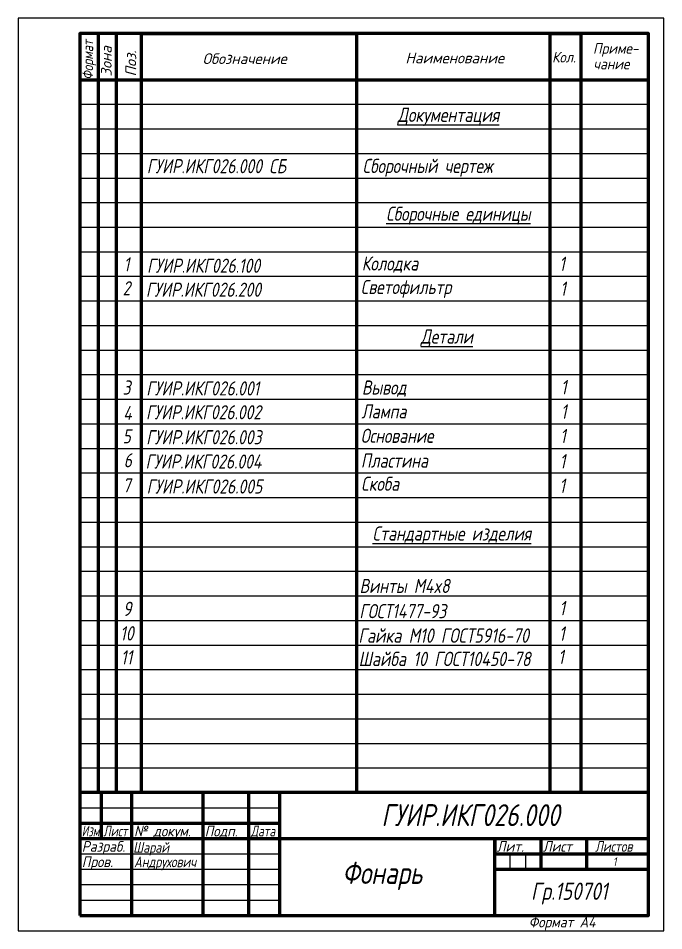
# Model space of a CAD drawing. Header units: millimetres. Extents: x 10 to 1070, y 0 to 297.
# Drawn here: x 860 to 1070, y 0 to 297 of the extents above; entities that cross this region are included whole.
import ezdxf

# ---------------------------------------------------------------- set-up
doc = ezdxf.new("R2010")
doc.units = ezdxf.units.MM
doc.header["$LTSCALE"] = 0.5
doc.layers.get('0').update_dxf_attribs({"linetype": 'CONTINUOUS', "lineweight": 60})
doc.layers.add('3-размеры', color=6, linetype='CONTINUOUS')
doc.styles.get("Standard").update_dxf_attribs({"font": 'ISOCPEUI.TTF', "width": 0.8})

msp = doc.modelspace()

# ---------------------------------------------------------------- linework, layer by layer
at = {"color": 7, "linetype": 'Continuous'}
for p, q in [((879.98, 292), (879.98, 277)), ((899.98, 292), (969.98, 292)), ((1032.98, 292), (1042.98, 292)), ((879.98, 35), (944.98, 35)), ((879.98, 30), (944.98, 30)), ((1014.98, 30), (1014.98, 25)), ((879.98, 5), (1064.98, 5))]:
    msp.add_line(p, q, dxfattribs=at)
at = {"color": 7, "linetype": 'Continuous', "lineweight": 60}
for p, q in [((885.98, 292), (885.98, 45)), ((891.98, 45), (891.98, 292)), ((899.98, 292), (899.98, 45)), ((969.98, 292), (969.98, 45)), ((1032.98, 45), (1032.98, 292)), ((1042.98, 292), (1042.98, 45)), ((879.98, 277), (1064.98, 277)), ((1064.98, 45), (879.98, 45)), ((886.98, 45), (886.98, 30)), ((896.98, 5), (896.98, 45)), ((919.98, 45), (919.98, 5)), ((934.98, 5), (934.98, 45)), ((944.98, 45), (944.98, 5)), ((879.98, 35), (944.98, 35)), ((879.98, 30), (944.98, 30)), ((944.98, 30), (1064.98, 30)), ((1014.98, 5), (1014.98, 30)), ((1029.98, 30), (1029.98, 20)), ((1044.98, 20), (1044.98, 30)), ((1014.98, 25), (1064.98, 25)), ((1014.98, 20), (1064.98, 20)), ((1014.98, 5), (1064.98, 5))]:
    msp.add_line(p, q, dxfattribs=at)
at = {"color": 7, "linetype": 'Continuous', "lineweight": -3}
for p, q in [((879.98, 269), (1064.98, 269)), ((879.98, 261), (1064.98, 261)), ((879.98, 253), (1064.98, 253)), ((879.98, 245), (1064.98, 245)), ((879.98, 237), (1064.98, 237)), ((879.98, 229), (1064.98, 229)), ((879.98, 221), (1064.98, 221)), ((879.98, 213), (1064.98, 213)), ((879.98, 205), (1064.98, 205)), ((879.98, 197), (1064.98, 197)), ((879.98, 189), (1064.98, 189)), ((879.98, 181), (1064.98, 181)), ((879.98, 173), (1064.98, 173)), ((879.98, 165), (1064.98, 165)), ((879.98, 157), (1064.98, 157)), ((879.98, 149), (1064.98, 149)), ((879.98, 141), (1064.98, 141)), ((879.98, 133), (1064.98, 133)), ((879.98, 125), (1064.98, 125)), ((879.98, 117), (1064.98, 117)), ((879.98, 109), (1064.98, 109)), ((879.98, 101), (1064.98, 101)), ((879.98, 93), (1064.98, 93)), ((879.98, 85), (1064.98, 85)), ((879.98, 77), (1064.98, 77)), ((879.98, 69), (1064.98, 69)), ((879.98, 61), (1064.98, 61)), ((879.98, 53), (1064.98, 53)), ((879.98, 40), (944.98, 40)), ((879.98, 25), (944.98, 25)), ((1019.98, 20), (1019.98, 25)), ((1024.98, 25), (1024.98, 20)), ((879.98, 20), (944.98, 20)), ((879.98, 15), (944.98, 15)), ((879.98, 10), (944.98, 10))]:
    msp.add_line(p, q, dxfattribs=at)
at = {"color": 7, "linetype": 'Continuous', "lineweight": 60}
msp.add_lwpolyline([(879.98, 5), (1064.98, 5), (1064.98, 292), (879.98, 292)], close=True, dxfattribs=at)
at = {"layer": '3-размеры', "color": 0}
msp.add_lwpolyline([(859.98, 0), (1069.98, 0), (1069.98, 297), (859.98, 297)], close=True, dxfattribs=at)

# ---------------------------------------------------------------- texts
at = {"color": 7, "linetype": 'Continuous', "width": 0.8}
msp.add_text('Формат', height=3.5, rotation=90, dxfattribs=at).set_placement((884.36, 277))
at = {"color": 7, "linetype": 'Continuous'}
for s, p in [('Зона', (890.36, 278.04)), ('Поз.', (898.36, 278.04))]:
    msp.add_text(s, height=3.5, rotation=90, dxfattribs=at).set_placement(p)
for s, width, p in [('Приме-', 0.9, (1046.96, 285.44)), ('Кол.', 0.9, (1033.65, 282.59)), ('чание', 0.9, (1047.09, 280.38)), ('Изм.', 0.7, (880.65, 30.7)), ('Лист', 0.75, (887.65, 30.7)), ('№ докум.', 0.9, (897.65, 30.7)), ('Подп.', 0.9, (920.65, 30.7)), ('Дата', 0.75, (935.65, 30.7)), ('Разраб.', 0.9, (880.65, 25.7)), ('Лит.', 0.9, (1015.65, 25.7)), ('Лист', 0.9, (1030.65, 25.7)), ('Листов', 0.8, (1047.65, 25.7)), ('Пров.', 0.9, (880.65, 20.7)), ('Формат А4', 0.9, (1026.05, 1.08))]:
    msp.add_text(s, height=3.5, dxfattribs=dict(at, width=width)).set_placement(p)
for s, p in [('Обозначение', (919.95, 282.1)), ('Наименование', (985.93, 282.33))]:
    msp.add_text(s, height=3.5, dxfattribs=at).set_placement(p)
at = {"color": 7, "lineweight": -3, "width": 0.8}
for s, height, p in [('%%UДокументация', 4.6683, (983.4, 263.25)), ('ГУИР.ИКГ026.000 СБ', 4.6, (901.81, 246.55)), ('Сборочный чертеж', 4.6, (972, 246.63)), ('%%UСборочные единицы', 4.6, (979.66, 231.07)), ('1', 4.6, (894.3, 214.62)), ('ГУИР.ИКГ026.100', 4.6, (901.89, 214.15)), ('Колодка', 4.6, (971.73, 214.89)), ('1', 4.67, (1035.95, 214.73)), ('2', 4.6, (893.93, 206.81)), ('ГУИР.ИКГ026.200', 4.6, (901.52, 206.35)), ('Светофильтр', 4.6, (971.41, 207.22)), ('1', 4.67, (1036.27, 206.64)), ('%%UДетали', 4.6, (990.9, 191.11)), ('3', 4.6, (893.93, 174.5)), ('ГУИР.ИКГ026.001', 4.6, (901.62, 174.22)), ('Вывод', 4.6, (971.79, 174.51)), ('1', 4.67, (1036.51, 174.59)), ('4', 4.6, (894.14, 166.17)), ('ГУИР.ИКГ026.002', 4.6, (901.54, 166.46)), ('Лампа', 4.6, (971.61, 166.73)), ('1', 4.67, (1036.51, 166.64)), ('Основание', 4.6, (971.41, 158.8)), ('1', 4.67, (1036.26, 158.68)), ('5', 4.6, (893.93, 158.63)), ('ГУИР.ИКГ026.003', 4.6, (901.61, 158.33)), ('6', 4.6, (894.3, 150.83)), ('ГУИР.ИКГ026.004', 4.6, (901.39, 150.42)), ('Пластина', 4.6, (971.46, 150.73)), ('1', 4.67, (1036.13, 150.48)), ('7', 4.6, (893.97, 142.63)), ('ГУИР.ИКГ026.005', 4.6, (901.75, 142.29)), ('Скоба', 4.6, (971.54, 143.19)), ('1', 4.67, (1036.01, 142.5)), ('%%UСтандартные изделия', 4.6, (975.24, 127)), ('Винты M4x8', 4.6, (971.03, 109.93)), ('9', 4.67, (894.05, 102.43)), ('1', 4.67, (1036.01, 102.67)), ('ГОСТ1477-93', 4.6, (970.95, 101.72)), ('10', 4.67, (893.1, 94.47)), ('Гайка М10 ГОСТ5916-70', 4.6705, (970.63, 93.73)), ('1', 4.67, (1035.9, 94.39)), ('11', 4.67, (893.35, 86.64)), ('Шайба 10 ГОСТ10450-78', 4.6705, (970.71, 86.14)), ('1', 4.67, (1035.61, 86.78)), ('ГУИР.ИКГ026.000', 7.1286, (978.13, 34.07)), ('Шарай', 3.5, (897.38, 25.38)), ('Андрухович', 3.5, (897.66, 20.66)), ('1', 2.88, (1053.44, 21.02)), ('Фонарь', 7.229, (965.38, 15.22)), ('Гр.150701', 5.626, (1026.8, 10.05))]:
    msp.add_text(s, height=height, dxfattribs=at).set_placement(p)

doc.saveas('drawing.dxf')
